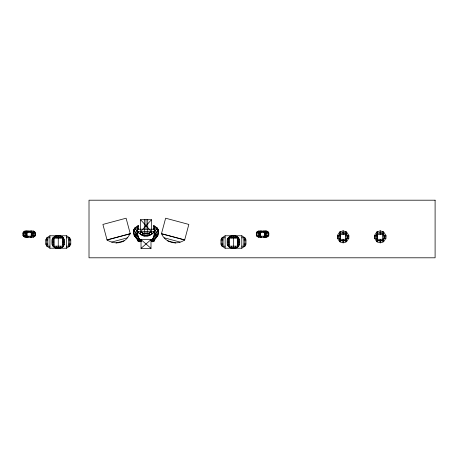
<?xml version="1.0" encoding="UTF-8"?>
<svg xmlns="http://www.w3.org/2000/svg" width="458" height="458" viewBox="0 0 458 458"><rect width="100%" height="100%" fill="white"/><g stroke="black" fill="none" stroke-linecap="round" stroke-linejoin="round"><path stroke-width="0.69" d="M154.552 232.985L152.337 240.816L152.697 241.481L153.962 241.189L154.403 240.044L154.037 239.379M155.188 228.531L153.733 225.622L154.896 226.573L153.739 229.366L154.197 228.445L153.493 227.718L153.733 225.622L157.151 227.844L158.268 229.63C159.59 234.525 155.812 238.028 153.149 241.572L152.062 241.692L151.071 240.673C150.951 240.049 152.554 239.465 152.136 240.353L151.484 240.021L151.071 240.673L151.518 241.251L152.228 239.992L151.455 241.24L152.079 240.118M142.69 235.028L142.684 235.401L142.719 233.025L140.554 231.719L151.484 219.708L140.554 219.708L140.554 234.399C145.134 238.005 151.129 235.67 154.604 231.719L137.429 231.719M140.159 240.879L139.908 239.895L140.961 240.673L139.976 241.692L138.888 241.572C136.221 238.028 132.442 234.525 133.765 229.63L134.887 227.844L138.299 225.622L138.545 227.718L137.841 228.445L138.299 229.366L137.137 226.573L138.299 225.622L136.845 228.531M143.239 235.263L143.211 235.647L143.337 233.168L142.719 233.025M139.908 239.895L140.703 240.147L139.976 241.692L138.888 241.572L138.076 241.189L137.389 239.534L137.606 239.013L138.076 241.189L138.974 241.435L139.003 240.874M139.701 241.463L139.684 241.807L140.961 240.673L140.554 240.021L139.896 240.353C138.373 238.332 141.579 241.126 140.125 239.66M151.724 241.011L151.226 240.547L152.354 241.807L153.064 241.435L154.272 240.627L154.375 239.551M158.376 232.555L157.895 235.469L157.42 236.122L156.184 236.145L154.913 235.521L154.352 234.616M134.887 227.844L135.408 229.12L134.12 231.067L133.667 233.614L134.795 234.49L136.381 234.668L137.469 232.504L138.362 231.885L137.492 234.044L139.701 240.816L138.888 241.572M154.781 229.235L154.283 231.719C150.081 236.975 141.951 236.975 137.749 231.719L137.257 229.235M157.151 227.844L156.625 229.12L157.918 231.067L158.365 233.614L157.243 234.49L155.657 234.668L154.564 232.504L153.676 231.885L154.976 233.557L156.791 232.733L157.918 231.067L158.268 229.63L157.478 228.989M161.485 233.683L165.63 218.214L188.833 224.431L184.689 239.9C176.84 245.631 165.286 242.746 161.485 233.683L184.689 239.9M137.205 233.964L137.48 232.985L137.492 234.044L136.381 234.668L140.016 240.994L139.742 240.765M148.827 235.63L148.701 233.168L151.484 231.719L140.554 219.708M137.847 231.456L137.469 232.504L135.952 231.737L134.795 234.49L139.341 241.481M153.407 237.862L154.592 234.611M154.896 226.573L153.693 229.303L154.941 228.067L156.315 227.494L157.088 228.49M133.662 232.555L134.137 235.469L137.692 239.849L138.951 239.345L139.169 238.824L137.681 235.263M153.035 240.874L153.064 241.435L153.962 241.189L154.644 239.534L157.895 235.469L157.38 235.343M137.389 239.534L138.339 239.769L138.556 239.248M138.951 239.345L138.866 238.509L139.169 238.824L138.339 239.769L138.951 239.345L138.345 239.769M151.501 240.318C151.375 239.689 152.978 239.105 152.566 239.992L152.182 239.431L153.081 239.271M151.65 240.187L151.907 239.66M151.924 239.958L152.337 239.305L152.84 239.763M151.999 240.776L152.657 239.631L152.153 240.65M22.9 233.088L23.421 232.046L24.984 231.015L33.32 231.015L34.882 232.046L35.403 233.088L35.403 235.172L34.882 236.202L33.32 237.233L24.984 237.233L23.421 236.202L22.9 235.172L22.9 233.088L23.942 233.088M23.163 233.088L26.026 233.076L26.547 232.034L28.11 231.015L28.11 232.034M45.76 239.918L46.802 237.834L49.928 235.773L66.599 235.773L69.725 237.834L70.767 239.918L70.767 244.085L69.725 246.146L66.599 248.213L49.928 248.213L46.802 246.146L45.76 244.085L45.76 239.918L47.844 239.918M52.012 239.895L51.994 244.085C53.414 249.891 63.101 249.862 64.515 244.062M220.956 239.918L221.998 237.834L225.124 235.773L241.795 235.773L244.921 237.834L245.963 239.918L245.963 244.085L244.921 246.146L241.795 248.213L225.124 248.213L221.998 246.146L220.956 244.085L220.956 239.918L223.04 239.918M231.376 235.773L228.25 237.811L227.208 239.895L227.231 244.085C228.622 249.873 238.366 249.891 239.711 244.062L239.711 239.895M256.325 233.088L256.846 232.046L258.409 231.015L266.745 231.015L268.308 232.046L268.829 233.088L268.829 235.172L268.308 236.202L266.745 237.233L258.409 237.233L256.846 236.202L256.325 235.172L256.325 233.088L260.493 233.088M268.565 235.172L265.703 235.16L265.182 236.202L263.619 237.233L263.619 236.214M30.194 236.214L30.194 237.233L31.751 236.208L32.278 235.172L32.278 233.088L31.757 232.046L30.194 231.015L30.194 232.034M135.952 231.737L136.656 230.363L135.408 229.12M140.812 240.547L140.434 241.269L140.812 240.547L140.52 241.251L139.804 239.992L140.2 240.61L140.703 240.147M137.938 240.301L137.761 240.627L137.658 239.551M152.125 239.895L151.335 240.147L152.062 241.692L152.697 241.481L157.243 234.49L156.791 232.733L155.382 230.363L156.625 229.12M137.686 234.616L137.125 235.521L135.854 236.145L134.618 236.122L134.137 235.469L134.658 235.343M337.414 235.464L339.733 231.925L343.134 230.821L346.534 231.925L348.847 235.464L348.847 238.194L346.534 241.738L343.134 242.843L339.733 241.738L337.414 238.194L337.414 235.464L340.534 235.464M374.53 235.464L376.842 231.925L380.243 230.821L383.644 231.925L385.962 235.464L385.962 238.194L383.644 241.738L380.243 242.843L376.842 241.738L374.53 238.194L374.53 235.464L377.644 235.464M127.496 237.822L130.244 233.683L126.099 218.214L102.895 224.431L107.04 239.9C113.361 244.108 122.521 244.148 127.496 237.822L111.655 242.07M139.198 239.763L138.957 239.271L139.472 239.992C140.698 239.047 137.995 239.15 139.85 239.431L140.114 239.958L139.701 239.305M139.896 240.353L140.28 239.792L139.484 239.54M340.534 233.254L338.926 235.464L338.926 238.194L340.534 240.404L343.134 241.251L345.727 240.404L347.336 238.194L347.336 235.464L345.727 233.254L343.134 232.412L340.534 233.254L345.727 233.254M377.644 233.254L376.041 235.464L376.041 238.194L377.644 240.404L380.243 241.251L382.842 240.404L384.445 238.194L384.445 235.464L382.842 233.254L380.243 232.412L377.644 233.254L382.842 233.254M54.096 246.833L53.054 246.146L53.036 237.857C55.452 234.885 61.034 234.885 63.456 237.857L63.456 246.169L60.33 248.23L60.33 246.169M147.722 219.708L147.722 236.162L151.484 234.359L152.743 233.042M152.606 240.587L152.022 240.994L153.172 238.509L153.081 239.345L153.693 239.769L154.644 239.534M152.869 238.824L153.172 238.509L152.869 238.824L153.178 239.179M23.942 232.034L27.079 232.034M31.224 236.214L34.882 236.202L34.882 232.046L34.361 232.046M68.666 246.169L68.683 237.811L66.599 237.811M243.862 246.169L243.879 237.811L241.795 237.811M137.681 232.945L137.056 233.557L135.247 232.733L134.12 231.067L133.765 229.63L135.717 227.494L137.091 228.067L138.339 229.303L137.137 226.573M138.774 239.408C139.404 238.103 139.976 240.513 139.272 238.944M138.923 239.534L139.427 239.07L138.78 238.95M140.325 240.713L139.346 239.889L139.85 239.431M139.633 239.666L139.776 240.25L140.28 239.792M140.051 240.479L140.554 240.021M140.463 241.137L140.961 240.673M141.03 248.362L151.003 239.62L151.003 248.362L141.03 248.362L141.03 239.62L151.003 239.62M157.392 231.508L157.918 231.067M152.399 239.666L152.136 240.353L151.758 239.792L152.554 239.54M152.978 239.179L152.182 239.431L152.686 239.889L151.713 240.713M151.455 241.24L151.879 240.879M152.062 241.692L152.331 241.463L152.354 241.807M152.697 241.481L153.149 241.572M154.403 240.044L154.272 240.627M235.544 248.213L236.586 247.526M237.628 246.833L238.67 246.146L238.692 237.857C235.756 234.307 228.433 235 227.231 239.94L229.315 239.94M151.484 231.719L147.722 233.683L144.316 233.683L140.554 231.719M156.081 231.737L154.564 232.504L154.191 231.456M231.399 246.169L231.399 248.23L228.25 246.146L227.231 244.085L229.315 244.085M154.002 230.929L155.382 230.363M107.04 239.9L130.244 233.683M107.063 239.981L130.312 233.746M116.063 242.98L124.135 240.816M153.476 239.248L153.693 239.769L153.098 239.345L155.657 234.668L154.546 234.044L154.357 232.945M153.407 238.818L152.348 239.603L152.76 238.944L153.264 239.408M153.253 238.95L152.611 239.07L153.115 239.534M267.787 232.034L260.493 232.046M260.505 236.214L256.846 236.202L256.846 232.046L257.367 232.046M60.33 248.23L56.162 248.23L56.162 246.169M231.399 248.23L235.567 248.23L235.567 246.169M23.163 235.172L27.068 235.16M23.942 232.046L23.421 232.046L23.421 236.202L31.757 236.202M268.565 233.088L265.703 233.076L265.182 232.034L257.367 232.034M49.928 237.811L46.802 237.834L46.802 246.146L49.928 246.169M56.162 237.857L56.162 235.79L53.054 237.811L62.431 237.816L53.054 237.811L51.994 239.94L54.078 239.94M225.124 237.811L221.998 237.834L221.998 246.146L225.124 246.169M136.885 229.235L155.153 229.235M27.068 232.046L31.236 232.034M34.361 232.034L26.547 232.034M26.026 233.076L27.068 233.076M31.236 233.088L35.403 233.088M264.661 233.076L265.703 233.076M267.787 233.088L268.829 233.088M22.9 235.172L23.942 235.172M31.236 235.172L35.403 235.172M256.325 235.172L260.493 235.172M264.661 235.16L265.703 235.16M267.787 235.172L268.829 235.172M345.727 235.464L348.847 235.464M382.842 235.464L385.962 235.464M261.535 232.034L261.535 231.015L259.972 232.046L259.451 233.088L259.451 235.172L259.972 236.202L268.308 236.202L268.308 232.046L267.787 232.046M337.414 236.832L340.534 236.832M345.727 236.832L348.847 236.832M374.53 236.832L377.644 236.832M382.842 236.832L385.962 236.832M53.036 237.857L63.456 237.857M238.692 237.857L228.273 237.857L228.273 246.169L238.692 246.169M337.414 238.194L340.534 238.194M345.727 238.194L348.847 238.194M374.53 238.194L377.644 238.194M382.842 238.194L385.962 238.194M346.534 239.299L339.733 239.299L339.733 241.738M383.644 239.299L376.842 239.299L376.842 241.738M62.414 239.94L64.498 239.94L63.473 237.811L60.347 235.773L60.33 237.857M68.683 239.918L70.767 239.918M237.65 239.94L239.734 239.94L238.67 237.811L235.544 235.773M243.879 239.918L245.963 239.918M340.534 240.404L345.727 240.404M377.644 240.404L382.842 240.404M51.994 242.013L54.078 242.013M62.414 242.013L64.498 242.013M227.231 242.013L229.315 242.013M237.65 242.013L239.734 242.013M45.76 244.085L47.844 244.085M51.994 244.085L54.078 244.085M62.414 244.085L64.498 244.085L64.515 239.895M68.683 244.085L70.767 244.085M220.956 244.085L223.04 244.085M237.65 244.085L239.734 244.085M243.879 244.085L245.963 244.085M53.036 246.169L63.456 246.169M66.599 246.169L69.725 246.146L69.725 237.834L68.683 237.834M241.795 246.169L244.921 246.146L244.921 237.834L243.879 237.834M161.416 233.746L184.666 239.981M164.227 237.822L180.074 242.07M167.594 240.816L175.666 242.98M136.656 230.363L137.572 230.74M265.182 232.034L263.619 231.015L263.619 232.034M259.972 236.208L261.535 237.233L261.535 236.214M55.137 247.526L56.179 248.213M134.12 231.067L134.646 231.508M137.95 232.166L140.554 234.399L144.316 236.162L144.316 219.708M151.003 248.362L141.03 239.62L141.322 241.641M151.758 239.792L152.262 240.25M151.484 240.021L151.987 240.479M151.335 240.147L151.833 240.61M151.071 240.673L151.575 241.137M237.61 237.816L237.628 246.169M223.04 246.146L223.04 237.811M47.844 246.146L47.844 237.811M153.281 239.299L153.693 239.769M151.226 240.547L151.735 241.171M138.556 240.856L138.974 241.435M153.67 240.662L153.962 241.189M26.026 235.16L26.547 236.202L28.11 237.233L28.11 236.214M139.621 240.124L139.381 239.631L139.472 239.992M139.106 239.402L139.346 239.889M149.319 233.025L149.354 235.401L149.348 235.028M383.644 231.925L383.644 234.359L376.842 234.359L376.842 231.925M383.644 238.194L383.644 241.738M382.842 231.662L382.842 241.996M380.243 230.821L380.243 234.359M380.243 239.299L380.243 242.843M377.644 231.662L377.644 241.996M346.534 231.925L346.534 234.359L339.733 234.359L339.733 231.925M346.534 238.194L346.534 241.738M345.727 231.662L345.727 241.996M343.134 230.821L343.134 234.359M343.134 239.299L343.134 242.843M340.534 231.662L340.534 241.996M266.745 231.015L266.745 237.233M265.703 231.015L265.703 237.233M265.182 231.015L265.182 237.233M264.661 237.233L264.65 231.015M260.493 231.015L260.505 237.233M259.972 231.015L259.972 237.233M258.409 231.015L258.409 237.233M241.795 235.773L241.795 248.213M235.567 235.79L235.567 237.857M233.483 235.801L233.483 248.225M231.399 235.79L231.399 237.857M225.124 235.773L225.124 248.213M151.484 219.708L151.484 234.399M146.016 219.708L146.016 229.235M146.016 231.719L146.016 236.162M66.599 235.773L66.599 248.213M58.263 237.834L58.246 248.225M58.246 235.801L58.246 237.857M49.928 235.773L49.928 248.213M33.32 231.015L33.32 237.233M31.757 231.015L31.751 237.233M31.236 231.015L31.224 237.233M27.079 231.015L27.068 237.233M26.547 231.015L26.547 237.233M26.026 231.015L26.026 237.233M24.984 231.015L24.984 237.233M229.315 237.816L238.67 237.811L229.292 237.811M435.1 200.198L89.012 200.198L89.012 257.802L435.1 257.802L435.1 200.198M62.414 236.734L54.078 236.734L54.078 247.291L62.414 247.291L62.414 236.734M237.65 236.734L229.315 236.734L229.315 247.291L237.65 247.291L237.65 236.734"/></g></svg>
